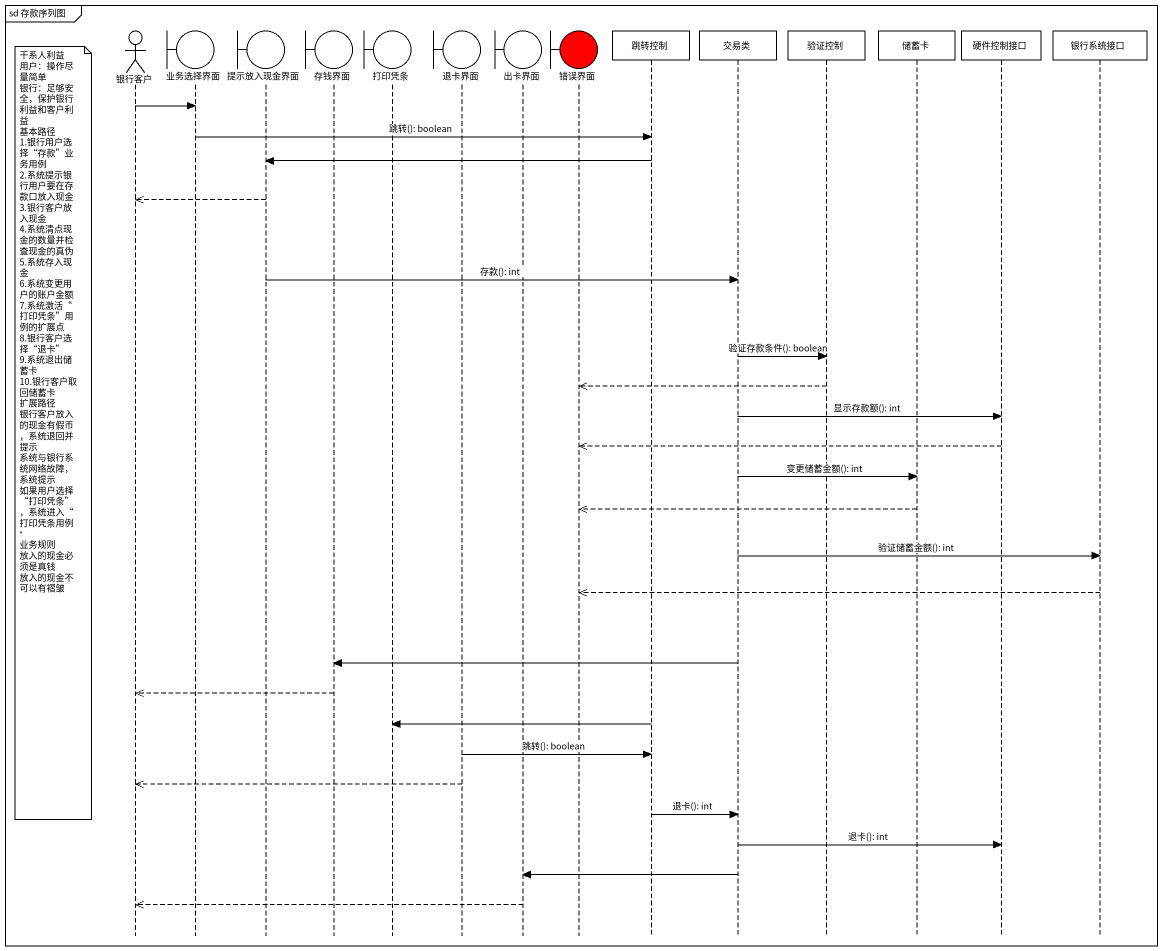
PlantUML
@startuml
mainframe sd 存款序列图
hide footbox
actor 银行客户
boundary 业务选择界面
boundary 提示放入现金界面
boundary 存钱界面
boundary 打印凭条
boundary 退卡界面
boundary 出卡界面
boundary 错误界面 #FF0000
participant 跳转控制
participant 交易类
participant 验证控制
participant 储蓄卡
participant 硬件控制接口
participant 银行系统接口

银行客户 -> 业务选择界面
业务选择界面 -> 跳转控制 : 跳转(): boolean
跳转控制 -> 提示放入现金界面
提示放入现金界面 -->> 银行客户
提示放入现金界面 -> 交易类 : 存款(): int
交易类 -> 验证控制 : 验证存款条件(): boolean
验证控制 -->> 错误界面
交易类 -> 硬件控制接口 : 显示存款额(): int
note left of 银行客户
  干系人利益
  用户：操作尽量简单
  银行：足够安全，保护银行利益和客户利益
  基本路径
  1.银行用户选择“存款”业务用例
  2.系统提示银行用户要在存款口放入现金
  3.银行客户放入现金
  4.系统清点现金的数量并检查现金的真伪
  5.系统存入现金
  6.系统变更用户的账户金额
  7.系统激活“打印凭条”用例的扩展点
  8.银行客户选择“退卡”
  9.系统退出储蓄卡
  10.银行客户取回储蓄卡
  扩展路径
  银行客户放入的现金有假币，系统退回并提示
  系统与银行系统网络故障，系统提示
  如果用户选择“打印凭条”，系统进入“打印凭条用例”
  业务规则
  放入的现金必须是真钱
  放入的现金不可以有褶皱
end note
硬件控制接口 -->> 错误界面
交易类 -> 储蓄卡 : 变更储蓄金额(): int
储蓄卡 -->> 错误界面
交易类 -> 银行系统接口 : 验证储蓄金额(): int
银行系统接口 -->> 错误界面
交易类 -> 存钱界面
存钱界面 -->> 银行客户
跳转控制 -> 打印凭条
退卡界面 -> 跳转控制 : 跳转(): boolean
退卡界面 -->> 银行客户
跳转控制 -> 交易类 : 退卡(): int
交易类 -> 硬件控制接口 : 退卡(): int
交易类 -> 出卡界面
出卡界面 -->> 银行客户
@enduml
